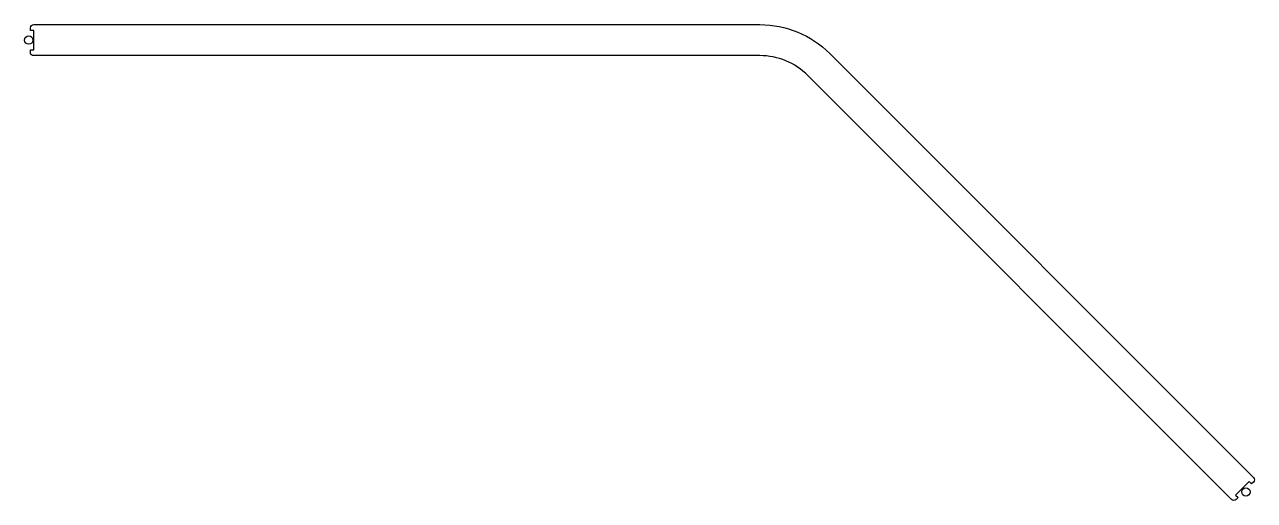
# Model space of a CAD drawing. Extents: x -0.01 to 1.48, y -0.55 to 0.02.
import ezdxf

# ---------------------------------------------------------------- set-up
doc = ezdxf.new("R2010")
doc.units = 0
doc.layers.add('135°', color=5, linetype='Continuous')

msp = doc.modelspace()

# ---------------------------------------------------------------- linework, layer by layer
msp.add_lwpolyline([(1.4756, -0.5323), (1.4734, -0.5345), (1.4705, -0.5317), (1.4541, -0.5481), (1.457, -0.5509), (1.4548, -0.5531, -0.414214), (1.4491, -0.5531), (0.9386, -0.0426, 0.198912), (0.881, -0.0187), (0.006, -0.0187, -0.414214), (0.002, -0.0147), (0.002, -0.0116), (0.006, -0.0116), (0.006, 0.0116), (0.002, 0.0116), (0.002, 0.0147, -0.41421), (0.006, 0.0187), (0.881, 0.0187, -0.198912), (0.965, -0.0161), (1.4756, -0.5267, -0.414213), (1.4756, -0.5323, -1.000002)], format="xyb")
at = {"layer": '135°', "color": 251, "true_color": 0x636466}
for centre in [(0, 0), (1.4665, -0.5441)]:
    msp.add_circle(centre, 0.005, dxfattribs=at)

doc.saveas('drawing.dxf')
